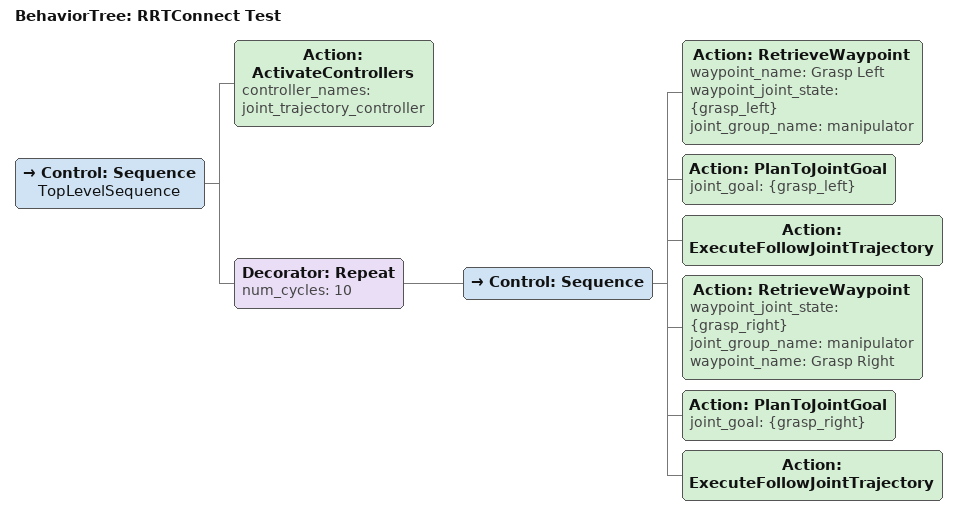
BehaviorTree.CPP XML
<?xml version='1.0' encoding='UTF-8'?>
<root BTCPP_format="4" main_tree_to_execute="RRTConnect Test">
  <BehaviorTree ID="RRTConnect Test" _description="A test to move between waypoints using RRTConnect" _hardcoded="false">
    <Control ID="Sequence" name="TopLevelSequence">
      <Action ID="ActivateControllers" controller_names="joint_trajectory_controller"/>
      <Decorator ID="Repeat" num_cycles="10">
        <Control ID="Sequence">
          <Action ID="RetrieveWaypoint" waypoint_name="Grasp Left" waypoint_joint_state="{grasp_left}" joint_group_name="manipulator"/>
          <Action ID="PlanToJointGoal" joint_goal="{grasp_left}"/>
          <Action ID="ExecuteFollowJointTrajectory"/>
          <Action ID="RetrieveWaypoint" waypoint_joint_state="{grasp_right}" joint_group_name="manipulator" waypoint_name="Grasp Right"/>
          <Action ID="PlanToJointGoal" joint_goal="{grasp_right}"/>
          <Action ID="ExecuteFollowJointTrajectory"/>
        </Control>
      </Decorator>
    </Control>
  </BehaviorTree>
</root>
